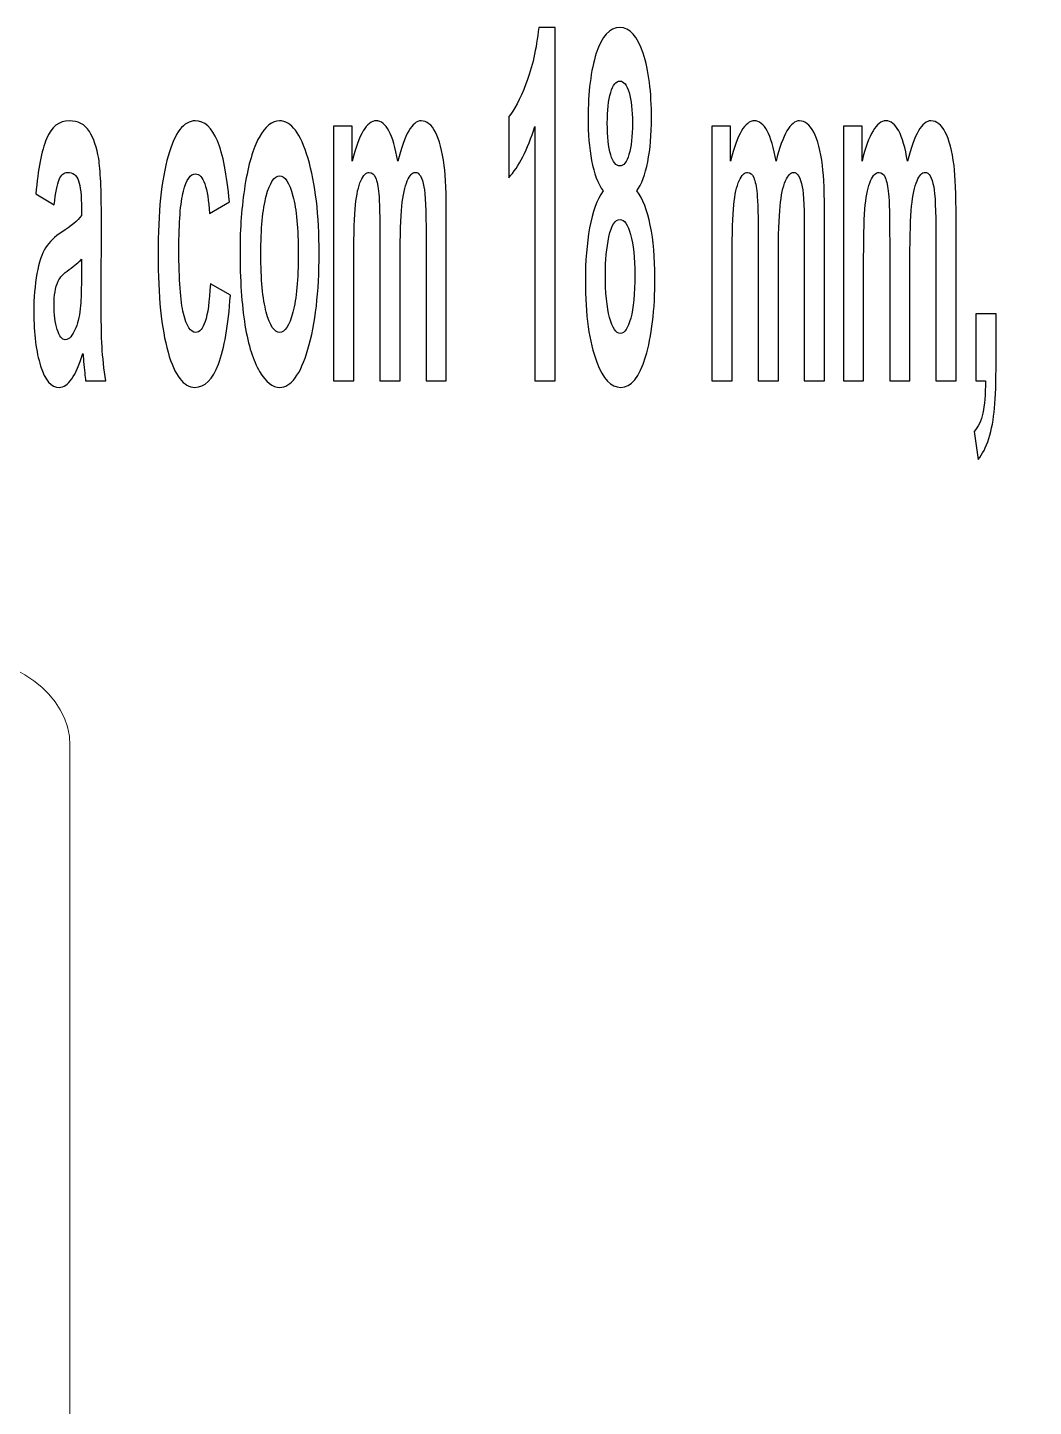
# Model space of a CAD drawing. Header units: millimetres. Extents: x -2444 to 3336, y -980 to 1690.
# Drawn here: x -1577.1 to -1412.3, y 159.3 to 385.2 of the extents above; entities that cross this region are included whole.
import ezdxf

# ---------------------------------------------------------------- set-up
doc = ezdxf.new("R2010")
doc.units = ezdxf.units.MM
doc.header["$MEASUREMENT"] = 0
doc.layers.add('Camada 1', color=7, linetype='Continuous')

msp = doc.modelspace()

# ---------------------------------------------------------------- linework, layer by layer
at = {"layer": 'Camada 1', "color": 242}
for points, knots in [([(-1490.6468, 327.2869), (-1490.6468, 327.2869), (-1493.967, 327.2869), (-1493.967, 327.2869), (-1493.967, 327.2869), (-1493.967, 327.2869), (-1493.967, 368.9622), (-1493.967, 368.9622), (-1493.967, 368.9622), (-1495.1788, 365.1833), (-1496.6087, 362.3826), (-1498.2567, 360.5736), (-1498.2567, 360.5736), (-1498.2567, 360.5736), (-1498.2567, 370.6239), (-1498.2567, 370.6239), (-1498.2567, 370.6239), (-1497.3883, 371.5619), (-1496.4471, 373.3442), (-1495.4333, 375.9841), (-1495.4333, 375.9841), (-1494.4154, 378.6106), (-1493.7206, 381.6793), (-1493.341, 385.1768), (-1493.341, 385.1768), (-1493.341, 385.1768), (-1490.6468, 385.1768), (-1490.6468, 385.1768), (-1490.6468, 385.1768), (-1490.6468, 385.1768), (-1490.6468, 327.2869), (-1490.6468, 327.2869)], [0, 0, 0, 0, 0.11111111, 0.11111111, 0.11111111, 0.11111111, 0.22222222, 0.22222222, 0.22222222, 0.22222222, 0.33333333, 0.33333333, 0.33333333, 0.33333333, 0.44444444, 0.44444444, 0.44444444, 0.44444444, 0.55555556, 0.55555556, 0.55555556, 0.55555556, 0.66666667, 0.66666667, 0.66666667, 0.66666667, 0.77777778, 0.77777778, 0.77777778, 0.77777778, 1, 1, 1, 1]), ([(-1482.8067, 358.4161), (-1483.663, 359.6221), (-1484.2891, 361.2704), (-1484.6768, 363.3877), (-1484.6768, 363.3877), (-1485.0686, 365.4915), (-1485.2625, 367.8098), (-1485.2625, 370.3157), (-1485.2625, 370.3157), (-1485.2625, 374.6172), (-1484.8101, 378.1683), (-1483.9094, 380.969), (-1483.9094, 380.969), (-1483.0086, 383.7697), (-1481.7242, 385.1768), (-1480.064, 385.1768), (-1480.064, 385.1768), (-1478.416, 385.1768), (-1477.1396, 383.7697), (-1476.2308, 380.969), (-1476.2308, 380.969), (-1475.322, 378.1683), (-1474.8655, 374.6172), (-1474.8655, 370.3157), (-1474.8655, 370.3157), (-1474.8655, 367.649), (-1475.0756, 365.2771), (-1475.4957, 363.1867), (-1475.4957, 363.1867), (-1475.9117, 361.1096), (-1476.5014, 359.5149), (-1477.2608, 358.4161), (-1477.2608, 358.4161), (-1476.2954, 357.1297), (-1475.5643, 355.2536), (-1475.0595, 352.7879), (-1475.0595, 352.7879), (-1474.5586, 350.3088), (-1474.3082, 347.468), (-1474.3082, 344.2384), (-1474.3082, 344.2384), (-1474.3082, 338.9051), (-1474.8171, 334.5767), (-1475.839, 331.24), (-1475.839, 331.24), (-1476.8569, 327.9033), (-1478.2141, 326.2417), (-1479.9106, 326.2417), (-1479.9106, 326.2417), (-1481.4858, 326.2417), (-1482.7946, 327.6219), (-1483.8448, 330.3824), (-1483.8448, 330.3824), (-1485.0808, 333.6253), (-1485.6988, 338.101), (-1485.6988, 343.7694), (-1485.6988, 343.7694), (-1485.6988, 346.8917), (-1485.4645, 349.7594), (-1485, 352.3725), (-1485, 352.3725), (-1484.5355, 354.9856), (-1483.8044, 356.9957), (-1482.8067, 358.4161)], [0, 0, 0, 0, 0.05882353, 0.05882353, 0.05882353, 0.05882353, 0.11764706, 0.11764706, 0.11764706, 0.11764706, 0.17647059, 0.17647059, 0.17647059, 0.17647059, 0.23529412, 0.23529412, 0.23529412, 0.23529412, 0.29411765, 0.29411765, 0.29411765, 0.29411765, 0.35294118, 0.35294118, 0.35294118, 0.35294118, 0.41176471, 0.41176471, 0.41176471, 0.41176471, 0.47058824, 0.47058824, 0.47058824, 0.47058824, 0.52941176, 0.52941176, 0.52941176, 0.52941176, 0.58823529, 0.58823529, 0.58823529, 0.58823529, 0.64705882, 0.64705882, 0.64705882, 0.64705882, 0.70588235, 0.70588235, 0.70588235, 0.70588235, 0.76470588, 0.76470588, 0.76470588, 0.76470588, 0.82352941, 0.82352941, 0.82352941, 0.82352941, 0.88235294, 0.88235294, 0.88235294, 0.88235294, 1, 1, 1, 1]), ([(-1482.1119, 369.5117), (-1482.1119, 367.314), (-1481.9261, 365.5853), (-1481.5545, 364.3525), (-1481.5545, 364.3525), (-1481.1789, 363.1197), (-1480.6821, 362.5032), (-1480.064, 362.5032), (-1480.064, 362.5032), (-1479.4339, 362.5032), (-1478.9331, 363.1331), (-1478.5574, 364.3793), (-1478.5574, 364.3793), (-1478.1818, 365.6255), (-1477.9919, 367.3542), (-1477.9919, 369.5519), (-1477.9919, 369.5519), (-1477.9919, 371.6289), (-1478.1777, 373.2906), (-1478.5493, 374.5368), (-1478.5493, 374.5368), (-1478.925, 375.7831), (-1479.4178, 376.4129), (-1480.0277, 376.4129), (-1480.0277, 376.4129), (-1480.6659, 376.4129), (-1481.1708, 375.7831), (-1481.5464, 374.5234), (-1481.5464, 374.5234), (-1481.9221, 373.2638), (-1482.1119, 371.5887), (-1482.1119, 369.5117)], [0, 0, 0, 0, 0.11111111, 0.11111111, 0.11111111, 0.11111111, 0.22222222, 0.22222222, 0.22222222, 0.22222222, 0.33333333, 0.33333333, 0.33333333, 0.33333333, 0.44444444, 0.44444444, 0.44444444, 0.44444444, 0.55555556, 0.55555556, 0.55555556, 0.55555556, 0.66666667, 0.66666667, 0.66666667, 0.66666667, 0.77777778, 0.77777778, 0.77777778, 0.77777778, 1, 1, 1, 1]), ([(-1572.7319, 356.1514), (-1572.7319, 356.1514), (-1575.7371, 357.9203), (-1575.7371, 357.9203), (-1575.7371, 357.9203), (-1575.3978, 361.994), (-1574.8121, 365.0091), (-1573.9841, 366.9656), (-1573.9841, 366.9656), (-1573.156, 368.922), (-1571.9241, 369.9003), (-1570.2922, 369.9003), (-1570.2922, 369.9003), (-1568.8098, 369.9003), (-1567.7031, 369.3241), (-1566.976, 368.1582), (-1566.976, 368.1582), (-1566.253, 366.9924), (-1565.74, 365.5183), (-1565.4451, 363.7227), (-1565.4451, 363.7227), (-1565.1503, 361.927), (-1565.0008, 358.6439), (-1565.0008, 353.8466), (-1565.0008, 353.8466), (-1565.0008, 353.8466), (-1565.0493, 340.9821), (-1565.0493, 340.9821), (-1565.0493, 340.9821), (-1565.0493, 337.3238), (-1564.9968, 334.6169), (-1564.8918, 332.8749), (-1564.8918, 332.8749), (-1564.7867, 331.1328), (-1564.5888, 329.2702), (-1564.298, 327.2869), (-1564.298, 327.2869), (-1564.298, 327.2869), (-1567.594, 327.2869), (-1567.594, 327.2869), (-1567.594, 327.2869), (-1567.6788, 328.0105), (-1567.7879, 329.0826), (-1567.9131, 330.503), (-1567.9131, 330.503), (-1567.9656, 331.1596), (-1568.006, 331.5884), (-1568.0302, 331.7894), (-1568.0302, 331.7894), (-1568.5957, 329.9402), (-1569.2016, 328.5599), (-1569.8479, 327.6353), (-1569.8479, 327.6353), (-1570.4942, 326.7107), (-1571.1808, 326.2417), (-1571.9119, 326.2417), (-1571.9119, 326.2417), (-1573.2005, 326.2417), (-1574.2183, 327.4075), (-1574.9616, 329.7392), (-1574.9616, 329.7392), (-1575.7048, 332.0575), (-1576.0764, 335.0055), (-1576.0764, 338.5701), (-1576.0764, 338.5701), (-1576.0764, 340.9151), (-1575.9067, 343.019), (-1575.5675, 344.8683), (-1575.5675, 344.8683), (-1575.2281, 346.7041), (-1574.7556, 348.1246), (-1574.1416, 349.1028), (-1574.1416, 349.1028), (-1573.5317, 350.081), (-1572.6511, 350.9387), (-1571.4999, 351.6757), (-1571.4999, 351.6757), (-1569.9489, 352.6405), (-1568.8704, 353.5517), (-1568.2726, 354.3826), (-1568.2726, 354.3826), (-1568.2726, 354.3826), (-1568.2726, 355.4948), (-1568.2726, 355.4948), (-1568.2726, 355.4948), (-1568.2726, 357.6389), (-1568.4301, 359.1665), (-1568.7452, 360.0912), (-1568.7452, 360.0912), (-1569.0643, 361.0024), (-1569.6621, 361.458), (-1570.5386, 361.458), (-1570.5386, 361.458), (-1571.1324, 361.458), (-1571.5928, 361.0694), (-1571.9241, 360.2788), (-1571.9241, 360.2788), (-1572.2593, 359.5015), (-1572.5259, 358.1213), (-1572.7319, 356.1514)], [0, 0, 0, 0, 0.03846154, 0.03846154, 0.03846154, 0.03846154, 0.07692308, 0.07692308, 0.07692308, 0.07692308, 0.11538462, 0.11538462, 0.11538462, 0.11538462, 0.15384615, 0.15384615, 0.15384615, 0.15384615, 0.19230769, 0.19230769, 0.19230769, 0.19230769, 0.23076923, 0.23076923, 0.23076923, 0.23076923, 0.26923077, 0.26923077, 0.26923077, 0.26923077, 0.30769231, 0.30769231, 0.30769231, 0.30769231, 0.34615385, 0.34615385, 0.34615385, 0.34615385, 0.38461538, 0.38461538, 0.38461538, 0.38461538, 0.42307692, 0.42307692, 0.42307692, 0.42307692, 0.46153846, 0.46153846, 0.46153846, 0.46153846, 0.5, 0.5, 0.5, 0.5, 0.53846154, 0.53846154, 0.53846154, 0.53846154, 0.57692308, 0.57692308, 0.57692308, 0.57692308, 0.61538462, 0.61538462, 0.61538462, 0.61538462, 0.65384615, 0.65384615, 0.65384615, 0.65384615, 0.69230769, 0.69230769, 0.69230769, 0.69230769, 0.73076923, 0.73076923, 0.73076923, 0.73076923, 0.76923077, 0.76923077, 0.76923077, 0.76923077, 0.80769231, 0.80769231, 0.80769231, 0.80769231, 0.84615385, 0.84615385, 0.84615385, 0.84615385, 0.88461538, 0.88461538, 0.88461538, 0.88461538, 0.92307692, 0.92307692, 0.92307692, 0.92307692, 1, 1, 1, 1]), ([(-1544.0373, 356.6338), (-1544.0373, 356.6338), (-1547.309, 354.7042), (-1547.309, 354.7042), (-1547.309, 354.7042), (-1547.4181, 356.8617), (-1547.6685, 358.4831), (-1548.0603, 359.5819), (-1548.0603, 359.5819), (-1548.4521, 360.6674), (-1548.957, 361.2168), (-1549.5791, 361.2168), (-1549.5791, 361.2168), (-1550.4071, 361.2168), (-1551.0696, 360.2654), (-1551.5623, 358.3625), (-1551.5623, 358.3625), (-1552.0551, 356.4596), (-1552.3015, 353.2837), (-1552.3015, 348.8214), (-1552.3015, 348.8214), (-1552.3015, 343.8632), (-1552.0511, 340.3657), (-1551.5502, 338.3155), (-1551.5502, 338.3155), (-1551.0494, 336.2652), (-1550.3788, 335.2468), (-1549.5387, 335.2468), (-1549.5387, 335.2468), (-1548.9086, 335.2468), (-1548.3915, 335.8498), (-1547.9917, 337.0424), (-1547.9917, 337.0424), (-1547.5877, 338.2351), (-1547.305, 340.2853), (-1547.1394, 343.2066), (-1547.1394, 343.2066), (-1547.1394, 343.2066), (-1543.8676, 341.3574), (-1543.8676, 341.3574), (-1543.8676, 341.3574), (-1544.2069, 336.3724), (-1544.8572, 332.6069), (-1545.8186, 330.0608), (-1545.8186, 330.0608), (-1546.7799, 327.5147), (-1548.0684, 326.2417), (-1549.6881, 326.2417), (-1549.6881, 326.2417), (-1551.5219, 326.2417), (-1552.9882, 328.1713), (-1554.0788, 332.0173), (-1554.0788, 332.0173), (-1555.1734, 335.8766), (-1555.7187, 341.21), (-1555.7187, 348.0308), (-1555.7187, 348.0308), (-1555.7187, 354.932), (-1555.1694, 360.2922), (-1554.0747, 364.1381), (-1554.0747, 364.1381), (-1552.9801, 367.984), (-1551.4977, 369.9003), (-1549.6275, 369.9003), (-1549.6275, 369.9003), (-1548.1007, 369.9003), (-1546.8849, 368.8014), (-1545.9801, 366.6172), (-1545.9801, 366.6172), (-1545.0794, 364.4329), (-1544.4331, 361.1096), (-1544.0373, 356.6338)], [0, 0, 0, 0, 0.05263158, 0.05263158, 0.05263158, 0.05263158, 0.10526316, 0.10526316, 0.10526316, 0.10526316, 0.15789474, 0.15789474, 0.15789474, 0.15789474, 0.21052632, 0.21052632, 0.21052632, 0.21052632, 0.26315789, 0.26315789, 0.26315789, 0.26315789, 0.31578947, 0.31578947, 0.31578947, 0.31578947, 0.36842105, 0.36842105, 0.36842105, 0.36842105, 0.42105263, 0.42105263, 0.42105263, 0.42105263, 0.47368421, 0.47368421, 0.47368421, 0.47368421, 0.52631579, 0.52631579, 0.52631579, 0.52631579, 0.57894737, 0.57894737, 0.57894737, 0.57894737, 0.63157895, 0.63157895, 0.63157895, 0.63157895, 0.68421053, 0.68421053, 0.68421053, 0.68421053, 0.73684211, 0.73684211, 0.73684211, 0.73684211, 0.78947368, 0.78947368, 0.78947368, 0.78947368, 0.84210526, 0.84210526, 0.84210526, 0.84210526, 0.89473684, 0.89473684, 0.89473684, 0.89473684, 1, 1, 1, 1]), ([(-1542.2883, 348.6606), (-1542.2883, 352.3323), (-1542.0177, 355.8834), (-1541.4724, 359.3139), (-1541.4724, 359.3139), (-1540.9271, 362.7578), (-1540.1556, 365.3709), (-1539.1579, 367.18), (-1539.1579, 367.18), (-1538.1602, 368.989), (-1537.0494, 369.9003), (-1535.8175, 369.9003), (-1535.8175, 369.9003), (-1533.915, 369.9003), (-1532.3599, 367.85), (-1531.1441, 363.7495), (-1531.1441, 363.7495), (-1529.9283, 359.6355), (-1529.3224, 354.463), (-1529.3224, 348.1916), (-1529.3224, 348.1916), (-1529.3224, 341.8666), (-1529.9363, 336.627), (-1531.1602, 332.4729), (-1531.1602, 332.4729), (-1532.3881, 328.3187), (-1533.9311, 326.2417), (-1535.7932, 326.2417), (-1535.7932, 326.2417), (-1536.9444, 326.2417), (-1538.0431, 327.1127), (-1539.0892, 328.8414), (-1539.0892, 328.8414), (-1540.1314, 330.57), (-1540.9271, 333.1027), (-1541.4724, 336.4528), (-1541.4724, 336.4528), (-1542.0177, 339.7895), (-1542.2883, 343.8632), (-1542.2883, 348.6606)], [0, 0, 0, 0, 0.09090909, 0.09090909, 0.09090909, 0.09090909, 0.18181818, 0.18181818, 0.18181818, 0.18181818, 0.27272727, 0.27272727, 0.27272727, 0.27272727, 0.36363636, 0.36363636, 0.36363636, 0.36363636, 0.45454545, 0.45454545, 0.45454545, 0.45454545, 0.54545455, 0.54545455, 0.54545455, 0.54545455, 0.63636364, 0.63636364, 0.63636364, 0.63636364, 0.72727273, 0.72727273, 0.72727273, 0.72727273, 0.81818182, 0.81818182, 0.81818182, 0.81818182, 1, 1, 1, 1]), ([(-1526.9513, 369.0158), (-1526.9513, 369.0158), (-1523.8977, 369.0158), (-1523.8977, 369.0158), (-1523.8977, 369.0158), (-1523.8977, 369.0158), (-1523.8977, 363.3207), (-1523.8977, 363.3207), (-1523.8977, 363.3207), (-1522.8031, 367.7026), (-1521.4984, 369.9003), (-1519.9837, 369.9003), (-1519.9837, 369.9003), (-1519.1799, 369.9003), (-1518.4811, 369.3509), (-1517.8914, 368.252), (-1517.8914, 368.252), (-1517.2976, 367.1532), (-1516.8129, 365.4915), (-1516.4372, 363.2671), (-1516.4372, 363.2671), (-1515.8839, 365.4915), (-1515.2861, 367.1532), (-1514.6479, 368.252), (-1514.6479, 368.252), (-1514.0097, 369.3509), (-1513.327, 369.9003), (-1512.6, 369.9003), (-1512.6, 369.9003), (-1511.679, 369.9003), (-1510.8995, 369.2839), (-1510.2572, 368.0376), (-1510.2572, 368.0376), (-1509.619, 366.7914), (-1509.1424, 364.9689), (-1508.8273, 362.5568), (-1508.8273, 362.5568), (-1508.5971, 360.788), (-1508.484, 357.9069), (-1508.484, 353.927), (-1508.484, 353.927), (-1508.484, 353.927), (-1508.484, 327.2869), (-1508.484, 327.2869), (-1508.484, 327.2869), (-1508.484, 327.2869), (-1511.8042, 327.2869), (-1511.8042, 327.2869), (-1511.8042, 327.2869), (-1511.8042, 327.2869), (-1511.8042, 351.0995), (-1511.8042, 351.0995), (-1511.8042, 351.0995), (-1511.8042, 355.2402), (-1511.9173, 357.9069), (-1512.1476, 359.0995), (-1512.1476, 359.0995), (-1512.4546, 360.6674), (-1512.9312, 361.458), (-1513.5694, 361.458), (-1513.5694, 361.458), (-1514.0339, 361.458), (-1514.4742, 360.989), (-1514.8862, 360.051), (-1514.8862, 360.051), (-1515.2941, 359.0995), (-1515.593, 357.7193), (-1515.7748, 355.9102), (-1515.7748, 355.9102), (-1515.9566, 354.0878), (-1516.0454, 351.2201), (-1516.0454, 347.2937), (-1516.0454, 347.2937), (-1516.0454, 347.2937), (-1516.0454, 327.2869), (-1516.0454, 327.2869), (-1516.0454, 327.2869), (-1516.0454, 327.2869), (-1519.3657, 327.2869), (-1519.3657, 327.2869), (-1519.3657, 327.2869), (-1519.3657, 327.2869), (-1519.3657, 350.1212), (-1519.3657, 350.1212), (-1519.3657, 350.1212), (-1519.3657, 354.1682), (-1519.4263, 356.7947), (-1519.5434, 357.9605), (-1519.5434, 357.9605), (-1519.6606, 359.1397), (-1519.8423, 360.0242), (-1520.0927, 360.6004), (-1520.0927, 360.6004), (-1520.3391, 361.1766), (-1520.6784, 361.458), (-1521.1025, 361.458), (-1521.1025, 361.458), (-1521.6155, 361.458), (-1522.076, 361.0024), (-1522.484, 360.0912), (-1522.484, 360.0912), (-1522.896, 359.1665), (-1523.1868, 357.8533), (-1523.3645, 356.1246), (-1523.3645, 356.1246), (-1523.5422, 354.396), (-1523.6311, 351.5283), (-1523.6311, 347.535), (-1523.6311, 347.535), (-1523.6311, 347.535), (-1523.6311, 327.2869), (-1523.6311, 327.2869), (-1523.6311, 327.2869), (-1523.6311, 327.2869), (-1526.9513, 327.2869), (-1526.9513, 327.2869), (-1526.9513, 327.2869), (-1526.9513, 327.2869), (-1526.9513, 369.0158), (-1526.9513, 369.0158)], [0, 0, 0, 0, 0.03225806, 0.03225806, 0.03225806, 0.03225806, 0.06451613, 0.06451613, 0.06451613, 0.06451613, 0.09677419, 0.09677419, 0.09677419, 0.09677419, 0.12903226, 0.12903226, 0.12903226, 0.12903226, 0.16129032, 0.16129032, 0.16129032, 0.16129032, 0.19354839, 0.19354839, 0.19354839, 0.19354839, 0.22580645, 0.22580645, 0.22580645, 0.22580645, 0.25806452, 0.25806452, 0.25806452, 0.25806452, 0.29032258, 0.29032258, 0.29032258, 0.29032258, 0.32258065, 0.32258065, 0.32258065, 0.32258065, 0.35483871, 0.35483871, 0.35483871, 0.35483871, 0.38709677, 0.38709677, 0.38709677, 0.38709677, 0.41935484, 0.41935484, 0.41935484, 0.41935484, 0.4516129, 0.4516129, 0.4516129, 0.4516129, 0.48387097, 0.48387097, 0.48387097, 0.48387097, 0.51612903, 0.51612903, 0.51612903, 0.51612903, 0.5483871, 0.5483871, 0.5483871, 0.5483871, 0.58064516, 0.58064516, 0.58064516, 0.58064516, 0.61290323, 0.61290323, 0.61290323, 0.61290323, 0.64516129, 0.64516129, 0.64516129, 0.64516129, 0.67741935, 0.67741935, 0.67741935, 0.67741935, 0.70967742, 0.70967742, 0.70967742, 0.70967742, 0.74193548, 0.74193548, 0.74193548, 0.74193548, 0.77419355, 0.77419355, 0.77419355, 0.77419355, 0.80645161, 0.80645161, 0.80645161, 0.80645161, 0.83870968, 0.83870968, 0.83870968, 0.83870968, 0.87096774, 0.87096774, 0.87096774, 0.87096774, 0.90322581, 0.90322581, 0.90322581, 0.90322581, 0.93548387, 0.93548387, 0.93548387, 0.93548387, 1, 1, 1, 1]), ([(-1464.9775, 369.0158), (-1464.9775, 369.0158), (-1461.9239, 369.0158), (-1461.9239, 369.0158), (-1461.9239, 369.0158), (-1461.9239, 369.0158), (-1461.9239, 363.3207), (-1461.9239, 363.3207), (-1461.9239, 363.3207), (-1460.8293, 367.7026), (-1459.5246, 369.9003), (-1458.0099, 369.9003), (-1458.0099, 369.9003), (-1457.2061, 369.9003), (-1456.5073, 369.3509), (-1455.9176, 368.252), (-1455.9176, 368.252), (-1455.3238, 367.1532), (-1454.8391, 365.4915), (-1454.4634, 363.2671), (-1454.4634, 363.2671), (-1453.9101, 365.4915), (-1453.3123, 367.1532), (-1452.6741, 368.252), (-1452.6741, 368.252), (-1452.0359, 369.3509), (-1451.3533, 369.9003), (-1450.6262, 369.9003), (-1450.6262, 369.9003), (-1449.7052, 369.9003), (-1448.9257, 369.2839), (-1448.2834, 368.0376), (-1448.2834, 368.0376), (-1447.6452, 366.7914), (-1447.1686, 364.9689), (-1446.8536, 362.5568), (-1446.8536, 362.5568), (-1446.6233, 360.788), (-1446.5102, 357.9069), (-1446.5102, 353.927), (-1446.5102, 353.927), (-1446.5102, 353.927), (-1446.5102, 327.2869), (-1446.5102, 327.2869), (-1446.5102, 327.2869), (-1446.5102, 327.2869), (-1449.8305, 327.2869), (-1449.8305, 327.2869), (-1449.8305, 327.2869), (-1449.8305, 327.2869), (-1449.8305, 351.0995), (-1449.8305, 351.0995), (-1449.8305, 351.0995), (-1449.8305, 355.2402), (-1449.9435, 357.9069), (-1450.1738, 359.0995), (-1450.1738, 359.0995), (-1450.4808, 360.6674), (-1450.9574, 361.458), (-1451.5956, 361.458), (-1451.5956, 361.458), (-1452.0601, 361.458), (-1452.5004, 360.989), (-1452.9124, 360.051), (-1452.9124, 360.051), (-1453.3204, 359.0995), (-1453.6192, 357.7193), (-1453.801, 355.9102), (-1453.801, 355.9102), (-1453.9828, 354.0878), (-1454.0717, 351.2201), (-1454.0717, 347.2937), (-1454.0717, 347.2937), (-1454.0717, 347.2937), (-1454.0717, 327.2869), (-1454.0717, 327.2869), (-1454.0717, 327.2869), (-1454.0717, 327.2869), (-1457.3919, 327.2869), (-1457.3919, 327.2869), (-1457.3919, 327.2869), (-1457.3919, 327.2869), (-1457.3919, 350.1212), (-1457.3919, 350.1212), (-1457.3919, 350.1212), (-1457.3919, 354.1682), (-1457.4525, 356.7947), (-1457.5696, 357.9605), (-1457.5696, 357.9605), (-1457.6868, 359.1397), (-1457.8685, 360.0242), (-1458.1189, 360.6004), (-1458.1189, 360.6004), (-1458.3653, 361.1766), (-1458.7046, 361.458), (-1459.1288, 361.458), (-1459.1288, 361.458), (-1459.6417, 361.458), (-1460.1022, 361.0024), (-1460.5102, 360.0912), (-1460.5102, 360.0912), (-1460.9222, 359.1665), (-1461.213, 357.8533), (-1461.3907, 356.1246), (-1461.3907, 356.1246), (-1461.5685, 354.396), (-1461.6573, 351.5283), (-1461.6573, 347.535), (-1461.6573, 347.535), (-1461.6573, 347.535), (-1461.6573, 327.2869), (-1461.6573, 327.2869), (-1461.6573, 327.2869), (-1461.6573, 327.2869), (-1464.9775, 327.2869), (-1464.9775, 327.2869), (-1464.9775, 327.2869), (-1464.9775, 327.2869), (-1464.9775, 369.0158), (-1464.9775, 369.0158)], [0, 0, 0, 0, 0.03225806, 0.03225806, 0.03225806, 0.03225806, 0.06451613, 0.06451613, 0.06451613, 0.06451613, 0.09677419, 0.09677419, 0.09677419, 0.09677419, 0.12903226, 0.12903226, 0.12903226, 0.12903226, 0.16129032, 0.16129032, 0.16129032, 0.16129032, 0.19354839, 0.19354839, 0.19354839, 0.19354839, 0.22580645, 0.22580645, 0.22580645, 0.22580645, 0.25806452, 0.25806452, 0.25806452, 0.25806452, 0.29032258, 0.29032258, 0.29032258, 0.29032258, 0.32258065, 0.32258065, 0.32258065, 0.32258065, 0.35483871, 0.35483871, 0.35483871, 0.35483871, 0.38709677, 0.38709677, 0.38709677, 0.38709677, 0.41935484, 0.41935484, 0.41935484, 0.41935484, 0.4516129, 0.4516129, 0.4516129, 0.4516129, 0.48387097, 0.48387097, 0.48387097, 0.48387097, 0.51612903, 0.51612903, 0.51612903, 0.51612903, 0.5483871, 0.5483871, 0.5483871, 0.5483871, 0.58064516, 0.58064516, 0.58064516, 0.58064516, 0.61290323, 0.61290323, 0.61290323, 0.61290323, 0.64516129, 0.64516129, 0.64516129, 0.64516129, 0.67741935, 0.67741935, 0.67741935, 0.67741935, 0.70967742, 0.70967742, 0.70967742, 0.70967742, 0.74193548, 0.74193548, 0.74193548, 0.74193548, 0.77419355, 0.77419355, 0.77419355, 0.77419355, 0.80645161, 0.80645161, 0.80645161, 0.80645161, 0.83870968, 0.83870968, 0.83870968, 0.83870968, 0.87096774, 0.87096774, 0.87096774, 0.87096774, 0.90322581, 0.90322581, 0.90322581, 0.90322581, 0.93548387, 0.93548387, 0.93548387, 0.93548387, 1, 1, 1, 1]), ([(-1443.4283, 369.0158), (-1443.4283, 369.0158), (-1440.3746, 369.0158), (-1440.3746, 369.0158), (-1440.3746, 369.0158), (-1440.3746, 369.0158), (-1440.3746, 363.3207), (-1440.3746, 363.3207), (-1440.3746, 363.3207), (-1439.28, 367.7026), (-1437.9753, 369.9003), (-1436.4606, 369.9003), (-1436.4606, 369.9003), (-1435.6568, 369.9003), (-1434.958, 369.3509), (-1434.3683, 368.252), (-1434.3683, 368.252), (-1433.7745, 367.1532), (-1433.2898, 365.4915), (-1432.9142, 363.2671), (-1432.9142, 363.2671), (-1432.3608, 365.4915), (-1431.763, 367.1532), (-1431.1248, 368.252), (-1431.1248, 368.252), (-1430.4866, 369.3509), (-1429.804, 369.9003), (-1429.0769, 369.9003), (-1429.0769, 369.9003), (-1428.156, 369.9003), (-1427.3764, 369.2839), (-1426.7342, 368.0376), (-1426.7342, 368.0376), (-1426.096, 366.7914), (-1425.6193, 364.9689), (-1425.3043, 362.5568), (-1425.3043, 362.5568), (-1425.0741, 360.788), (-1424.961, 357.9069), (-1424.961, 353.927), (-1424.961, 353.927), (-1424.961, 353.927), (-1424.961, 327.2869), (-1424.961, 327.2869), (-1424.961, 327.2869), (-1424.961, 327.2869), (-1428.2812, 327.2869), (-1428.2812, 327.2869), (-1428.2812, 327.2869), (-1428.2812, 327.2869), (-1428.2812, 351.0995), (-1428.2812, 351.0995), (-1428.2812, 351.0995), (-1428.2812, 355.2402), (-1428.3943, 357.9069), (-1428.6245, 359.0995), (-1428.6245, 359.0995), (-1428.9315, 360.6674), (-1429.4081, 361.458), (-1430.0463, 361.458), (-1430.0463, 361.458), (-1430.5109, 361.458), (-1430.9511, 360.989), (-1431.3631, 360.051), (-1431.3631, 360.051), (-1431.7711, 359.0995), (-1432.07, 357.7193), (-1432.2517, 355.9102), (-1432.2517, 355.9102), (-1432.4335, 354.0878), (-1432.5224, 351.2201), (-1432.5224, 347.2937), (-1432.5224, 347.2937), (-1432.5224, 347.2937), (-1432.5224, 327.2869), (-1432.5224, 327.2869), (-1432.5224, 327.2869), (-1432.5224, 327.2869), (-1435.8426, 327.2869), (-1435.8426, 327.2869), (-1435.8426, 327.2869), (-1435.8426, 327.2869), (-1435.8426, 350.1212), (-1435.8426, 350.1212), (-1435.8426, 350.1212), (-1435.8426, 354.1682), (-1435.9032, 356.7947), (-1436.0203, 357.9605), (-1436.0203, 357.9605), (-1436.1375, 359.1397), (-1436.3193, 360.0242), (-1436.5697, 360.6004), (-1436.5697, 360.6004), (-1436.8161, 361.1766), (-1437.1554, 361.458), (-1437.5795, 361.458), (-1437.5795, 361.458), (-1438.0925, 361.458), (-1438.5529, 361.0024), (-1438.9609, 360.0912), (-1438.9609, 360.0912), (-1439.3729, 359.1665), (-1439.6637, 357.8533), (-1439.8415, 356.1246), (-1439.8415, 356.1246), (-1440.0192, 354.396), (-1440.1081, 351.5283), (-1440.1081, 347.535), (-1440.1081, 347.535), (-1440.1081, 347.535), (-1440.1081, 327.2869), (-1440.1081, 327.2869), (-1440.1081, 327.2869), (-1440.1081, 327.2869), (-1443.4283, 327.2869), (-1443.4283, 327.2869), (-1443.4283, 327.2869), (-1443.4283, 327.2869), (-1443.4283, 369.0158), (-1443.4283, 369.0158)], [0, 0, 0, 0, 0.03225806, 0.03225806, 0.03225806, 0.03225806, 0.06451613, 0.06451613, 0.06451613, 0.06451613, 0.09677419, 0.09677419, 0.09677419, 0.09677419, 0.12903226, 0.12903226, 0.12903226, 0.12903226, 0.16129032, 0.16129032, 0.16129032, 0.16129032, 0.19354839, 0.19354839, 0.19354839, 0.19354839, 0.22580645, 0.22580645, 0.22580645, 0.22580645, 0.25806452, 0.25806452, 0.25806452, 0.25806452, 0.29032258, 0.29032258, 0.29032258, 0.29032258, 0.32258065, 0.32258065, 0.32258065, 0.32258065, 0.35483871, 0.35483871, 0.35483871, 0.35483871, 0.38709677, 0.38709677, 0.38709677, 0.38709677, 0.41935484, 0.41935484, 0.41935484, 0.41935484, 0.4516129, 0.4516129, 0.4516129, 0.4516129, 0.48387097, 0.48387097, 0.48387097, 0.48387097, 0.51612903, 0.51612903, 0.51612903, 0.51612903, 0.5483871, 0.5483871, 0.5483871, 0.5483871, 0.58064516, 0.58064516, 0.58064516, 0.58064516, 0.61290323, 0.61290323, 0.61290323, 0.61290323, 0.64516129, 0.64516129, 0.64516129, 0.64516129, 0.67741935, 0.67741935, 0.67741935, 0.67741935, 0.70967742, 0.70967742, 0.70967742, 0.70967742, 0.74193548, 0.74193548, 0.74193548, 0.74193548, 0.77419355, 0.77419355, 0.77419355, 0.77419355, 0.80645161, 0.80645161, 0.80645161, 0.80645161, 0.83870968, 0.83870968, 0.83870968, 0.83870968, 0.87096774, 0.87096774, 0.87096774, 0.87096774, 0.90322581, 0.90322581, 0.90322581, 0.90322581, 0.93548387, 0.93548387, 0.93548387, 0.93548387, 1, 1, 1, 1]), ([(-1538.8711, 348.071), (-1538.8711, 343.9302), (-1538.5762, 340.7543), (-1537.9865, 338.5567), (-1537.9865, 338.5567), (-1537.3928, 336.3456), (-1536.6657, 335.2468), (-1535.7973, 335.2468), (-1535.7973, 335.2468), (-1534.9329, 335.2468), (-1534.2058, 336.3456), (-1533.6201, 338.5567), (-1533.6201, 338.5567), (-1533.0344, 340.7543), (-1532.7396, 343.957), (-1532.7396, 348.1514), (-1532.7396, 348.1514), (-1532.7396, 352.2385), (-1533.0344, 355.3876), (-1533.6201, 357.5853), (-1533.6201, 357.5853), (-1534.2058, 359.7964), (-1534.9329, 360.8952), (-1535.7973, 360.8952), (-1535.7973, 360.8952), (-1536.6657, 360.8952), (-1537.3928, 359.7964), (-1537.9865, 357.5853), (-1537.9865, 357.5853), (-1538.5762, 355.3876), (-1538.8711, 352.2117), (-1538.8711, 348.071)], [0, 0, 0, 0, 0.11111111, 0.11111111, 0.11111111, 0.11111111, 0.22222222, 0.22222222, 0.22222222, 0.22222222, 0.33333333, 0.33333333, 0.33333333, 0.33333333, 0.44444444, 0.44444444, 0.44444444, 0.44444444, 0.55555556, 0.55555556, 0.55555556, 0.55555556, 0.66666667, 0.66666667, 0.66666667, 0.66666667, 0.77777778, 0.77777778, 0.77777778, 0.77777778, 1, 1, 1, 1]), ([(-1482.427, 344.8281), (-1482.427, 341.7594), (-1482.1927, 339.3741), (-1481.7242, 337.6588), (-1481.7242, 337.6588), (-1481.2556, 335.9436), (-1480.674, 335.086), (-1479.9752, 335.086), (-1479.9752, 335.086), (-1479.2885, 335.086), (-1478.723, 335.9168), (-1478.2747, 337.565), (-1478.2747, 337.565), (-1477.8263, 339.2133), (-1477.6041, 341.5986), (-1477.6041, 344.7075), (-1477.6041, 344.7075), (-1477.6041, 347.4278), (-1477.8303, 349.612), (-1478.2868, 351.2603), (-1478.2868, 351.2603), (-1478.7432, 352.9085), (-1479.3208, 353.7394), (-1480.0196, 353.7394), (-1480.0196, 353.7394), (-1480.8315, 353.7394), (-1481.4333, 352.8013), (-1481.8332, 350.9253), (-1481.8332, 350.9253), (-1482.2291, 349.0492), (-1482.427, 347.0257), (-1482.427, 344.8281)], [0, 0, 0, 0, 0.11111111, 0.11111111, 0.11111111, 0.11111111, 0.22222222, 0.22222222, 0.22222222, 0.22222222, 0.33333333, 0.33333333, 0.33333333, 0.33333333, 0.44444444, 0.44444444, 0.44444444, 0.44444444, 0.55555556, 0.55555556, 0.55555556, 0.55555556, 0.66666667, 0.66666667, 0.66666667, 0.66666667, 0.77777778, 0.77777778, 0.77777778, 0.77777778, 1, 1, 1, 1]), ([(-1568.2726, 347.2267), (-1568.6967, 346.7577), (-1569.3713, 346.1949), (-1570.2963, 345.5383), (-1570.2963, 345.5383), (-1571.2172, 344.8817), (-1571.8231, 344.2384), (-1572.1058, 343.622), (-1572.1058, 343.622), (-1572.538, 342.5902), (-1572.7562, 341.3038), (-1572.7562, 339.7359), (-1572.7562, 339.7359), (-1572.7562, 338.1815), (-1572.5824, 336.8548), (-1572.2351, 335.7292), (-1572.2351, 335.7292), (-1571.8877, 334.6035), (-1571.4474, 334.0407), (-1570.9102, 334.0407), (-1570.9102, 334.0407), (-1570.3124, 334.0407), (-1569.7388, 334.6973), (-1569.1935, 335.9972), (-1569.1935, 335.9972), (-1568.7936, 337.0022), (-1568.5271, 338.2083), (-1568.4019, 339.6555), (-1568.4019, 339.6555), (-1568.317, 340.5935), (-1568.2726, 342.3892), (-1568.2726, 345.0291), (-1568.2726, 345.0291), (-1568.2726, 345.0291), (-1568.2726, 347.2267), (-1568.2726, 347.2267)], [0, 0, 0, 0, 0.1, 0.1, 0.1, 0.1, 0.2, 0.2, 0.2, 0.2, 0.3, 0.3, 0.3, 0.3, 0.4, 0.4, 0.4, 0.4, 0.5, 0.5, 0.5, 0.5, 0.6, 0.6, 0.6, 0.6, 0.7, 0.7, 0.7, 0.7, 0.8, 0.8, 0.8, 0.8, 1, 1, 1, 1]), ([(-1421.7336, 338.3021), (-1421.7336, 338.3021), (-1418.4134, 338.3021), (-1418.4134, 338.3021), (-1418.4134, 338.3021), (-1418.4134, 338.3021), (-1418.4134, 330.4092), (-1418.4134, 330.4092), (-1418.4134, 330.4092), (-1418.4134, 327.2199), (-1418.4942, 324.6872), (-1418.6598, 322.8514), (-1418.6598, 322.8514), (-1418.8254, 321.0021), (-1419.1404, 319.3404), (-1419.6009, 317.8798), (-1419.6009, 317.8798), (-1420.0614, 316.4057), (-1420.6471, 315.2667), (-1421.3539, 314.4225), (-1421.3539, 314.4225), (-1421.3539, 314.4225), (-1422.0002, 319.0054), (-1422.0002, 319.0054), (-1422.0002, 319.0054), (-1421.3337, 319.7425), (-1420.8611, 320.7475), (-1420.5784, 322.0339), (-1420.5784, 322.0339), (-1420.2997, 323.307), (-1420.1502, 325.0624), (-1420.1341, 327.2869), (-1420.1341, 327.2869), (-1420.1341, 327.2869), (-1421.7336, 327.2869), (-1421.7336, 327.2869), (-1421.7336, 327.2869), (-1421.7336, 327.2869), (-1421.7336, 338.3021), (-1421.7336, 338.3021)], [0, 0, 0, 0, 0.09090909, 0.09090909, 0.09090909, 0.09090909, 0.18181818, 0.18181818, 0.18181818, 0.18181818, 0.27272727, 0.27272727, 0.27272727, 0.27272727, 0.36363636, 0.36363636, 0.36363636, 0.36363636, 0.45454545, 0.45454545, 0.45454545, 0.45454545, 0.54545455, 0.54545455, 0.54545455, 0.54545455, 0.63636364, 0.63636364, 0.63636364, 0.63636364, 0.72727273, 0.72727273, 0.72727273, 0.72727273, 0.81818182, 0.81818182, 0.81818182, 0.81818182, 1, 1, 1, 1])]:
    msp.add_open_spline(points, degree=3, knots=knots, dxfattribs=at)
at = {"layer": 'Camada 1', "color": 250, "lineweight": 9}
msp.add_open_spline([(-1880.212, 282.5943), (-1880.212, 282.5943), (-1590.3692, 282.5943), (-1590.3692, 282.5943), (-1590.3692, 282.5943), (-1579.2473, 282.5943), (-1570.1476, 275.8443), (-1570.1476, 267.5943), (-1570.1476, 267.5943), (-1570.1476, 267.5943), (-1570.1476, -37.5179), (-1570.1476, -37.5179), (-1570.1476, -37.5179), (-1570.1476, -37.5179), (-1236.7584, -37.5179), (-1236.7584, -37.5179), (-1236.7584, -37.5179), (-1236.7584, -37.5179), (-1236.7584, -67.5179), (-1236.7584, -67.5179), (-1236.7584, -67.5179), (-1236.7584, -67.5179), (-1585.0584, -67.5179), (-1585.0584, -67.5179), (-1585.0584, -67.5179), (-1585.0584, -67.5179), (-1585.0584, -67.4057), (-1585.0584, -67.4057), (-1585.0584, -67.4057), (-1585.0584, -67.4057), (-1905.5564, -67.4057), (-1905.5564, -67.4057), (-1905.5564, -67.4057), (-1906.4416, -67.4057), (-1907.1727, -66.8652), (-1907.1742, -66.2057), (-1907.1742, -66.2057), (-1907.1742, -66.2057), (-1907.5967, 99.9709), (-1907.5967, 99.9709), (-1907.5967, 99.9709), (-1907.5967, 99.9709), (-1904.1781, 99.951), (-1904.1781, 99.951), (-1904.1781, 99.951), (-1904.1781, 99.951), (-1907.3859, 134.5741), (-1907.3859, 134.5741), (-1907.3859, 134.5741), (-1907.3859, 134.5741), (-1839.9983, 239.232), (-1850.4113, 237.6068), (-1850.4113, 237.6068), (-1850.4113, 237.6068), (-1903.5185, 229.3176), (-1903.5185, 229.3176), (-1903.5185, 229.3176), (-1918.0279, 227.053), (-1907.3859, 282.5943), (-1880.212, 282.5943)], degree=3, knots=[0, 0, 0, 0, 0.0625, 0.0625, 0.0625, 0.0625, 0.125, 0.125, 0.125, 0.125, 0.1875, 0.1875, 0.1875, 0.1875, 0.25, 0.25, 0.25, 0.25, 0.3125, 0.3125, 0.3125, 0.3125, 0.375, 0.375, 0.375, 0.375, 0.4375, 0.4375, 0.4375, 0.4375, 0.5, 0.5, 0.5, 0.5, 0.5625, 0.5625, 0.5625, 0.5625, 0.625, 0.625, 0.625, 0.625, 0.6875, 0.6875, 0.6875, 0.6875, 0.75, 0.75, 0.75, 0.75, 0.8125, 0.8125, 0.8125, 0.8125, 0.875, 0.875, 0.875, 0.875, 1, 1, 1, 1], dxfattribs=at)

doc.saveas('drawing.dxf')
